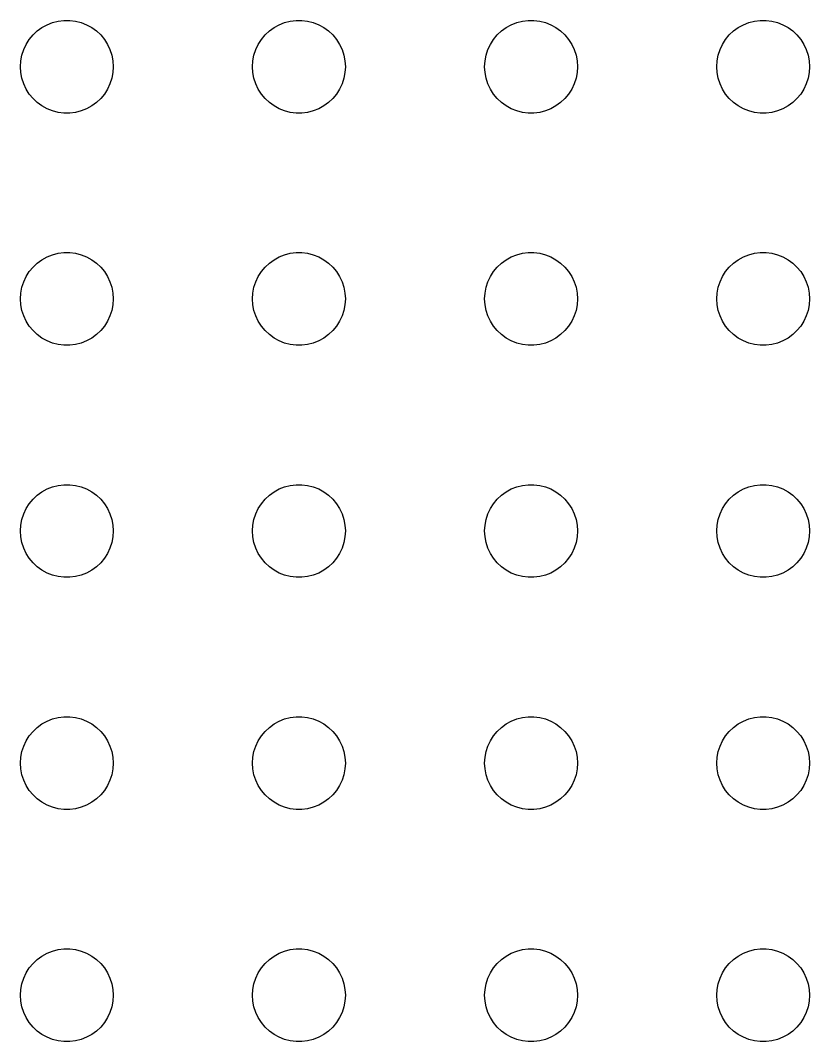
# Model space of a CAD drawing. Header units: metres. Extents: x -210 to 210, y -149 to 149.
# Drawn here: x -160.5 to -109.5, y -70.5 to -4.5 of the extents above; entities that cross this region are included whole.
import ezdxf

# ---------------------------------------------------------------- set-up
doc = ezdxf.new("R2010")
doc.units = ezdxf.units.M

msp = doc.modelspace()

# ---------------------------------------------------------------- linework, layer by layer
for p, q in [((-158.427, -4.64682), (-158.062, -4.55313)), ((-158.062, -4.55313), (-157.688, -4.50591)), ((-157.688, -4.50591), (-157.312, -4.50591)), ((-157.312, -4.50591), (-156.938, -4.55313)), ((-156.938, -4.55313), (-156.573, -4.64682)), ((-143.427, -4.64682), (-143.062, -4.55313)), ((-143.062, -4.55313), (-142.688, -4.50591)), ((-142.688, -4.50591), (-142.312, -4.50591)), ((-142.312, -4.50591), (-141.938, -4.55313)), ((-141.938, -4.55313), (-141.573, -4.64682)), ((-128.427, -4.64682), (-128.062, -4.55313)), ((-128.062, -4.55313), (-127.688, -4.50591)), ((-127.688, -4.50591), (-127.312, -4.50591)), ((-127.312, -4.50591), (-126.938, -4.55313)), ((-126.938, -4.55313), (-126.573, -4.64682)), ((-113.427, -4.64682), (-113.062, -4.55313)), ((-113.062, -4.55313), (-112.688, -4.50591)), ((-112.688, -4.50591), (-112.312, -4.50591)), ((-112.312, -4.50591), (-111.938, -4.55313)), ((-111.938, -4.55313), (-111.573, -4.64682)), ((-159.687, -5.44635), (-159.412, -5.18845)), ((-159.412, -5.18845), (-159.107, -4.96701)), ((-159.107, -4.96701), (-158.777, -4.78551)), ((-158.777, -4.78551), (-158.427, -4.64682)), ((-156.573, -4.64682), (-156.223, -4.78551)), ((-156.223, -4.78551), (-155.893, -4.96701)), ((-155.893, -4.96701), (-155.588, -5.18845)), ((-155.588, -5.18845), (-155.313, -5.44635)), ((-144.687, -5.44635), (-144.412, -5.18845)), ((-144.412, -5.18845), (-144.107, -4.96701)), ((-144.107, -4.96701), (-143.777, -4.78551)), ((-143.777, -4.78551), (-143.427, -4.64682)), ((-141.573, -4.64682), (-141.223, -4.78551)), ((-141.223, -4.78551), (-140.893, -4.96701)), ((-140.893, -4.96701), (-140.588, -5.18845)), ((-140.588, -5.18845), (-140.313, -5.44635)), ((-129.687, -5.44635), (-129.412, -5.18845)), ((-129.412, -5.18845), (-129.107, -4.96701)), ((-129.107, -4.96701), (-128.777, -4.78551)), ((-128.777, -4.78551), (-128.427, -4.64682)), ((-126.573, -4.64682), (-126.223, -4.78551)), ((-126.223, -4.78551), (-125.893, -4.96701)), ((-125.893, -4.96701), (-125.588, -5.18845)), ((-125.588, -5.18845), (-125.313, -5.44635)), ((-114.687, -5.44635), (-114.412, -5.18845)), ((-114.412, -5.18845), (-114.107, -4.96701)), ((-114.107, -4.96701), (-113.777, -4.78551)), ((-113.777, -4.78551), (-113.427, -4.64682)), ((-111.573, -4.64682), (-111.223, -4.78551)), ((-111.223, -4.78551), (-110.893, -4.96701)), ((-110.893, -4.96701), (-110.588, -5.18845)), ((-110.588, -5.18845), (-110.313, -5.44635)), ((-160.129, -6.05473), (-159.927, -5.73663)), ((-159.927, -5.73663), (-159.687, -5.44635)), ((-155.313, -5.44635), (-155.073, -5.73663)), ((-155.073, -5.73663), (-154.871, -6.05473)), ((-145.129, -6.05473), (-144.927, -5.73663)), ((-144.927, -5.73663), (-144.687, -5.44635)), ((-140.313, -5.44635), (-140.073, -5.73663)), ((-140.073, -5.73663), (-139.871, -6.05473)), ((-130.129, -6.05473), (-129.927, -5.73663)), ((-129.927, -5.73663), (-129.687, -5.44635)), ((-125.313, -5.44635), (-125.073, -5.73663)), ((-125.073, -5.73663), (-124.871, -6.05473)), ((-115.129, -6.05473), (-114.927, -5.73663)), ((-114.927, -5.73663), (-114.687, -5.44635)), ((-110.313, -5.44635), (-110.073, -5.73663)), ((-110.073, -5.73663), (-109.871, -6.05473)), ((-160.406, -6.75392), (-160.289, -6.39561)), ((-160.289, -6.39561), (-160.129, -6.05473)), ((-154.871, -6.05473), (-154.711, -6.39561)), ((-154.711, -6.39561), (-154.594, -6.75392)), ((-145.406, -6.75392), (-145.289, -6.39561)), ((-145.289, -6.39561), (-145.129, -6.05473)), ((-139.871, -6.05473), (-139.711, -6.39561)), ((-139.711, -6.39561), (-139.594, -6.75392)), ((-130.406, -6.75392), (-130.289, -6.39561)), ((-130.289, -6.39561), (-130.129, -6.05473)), ((-124.871, -6.05473), (-124.711, -6.39561)), ((-124.711, -6.39561), (-124.594, -6.75392)), ((-115.406, -6.75392), (-115.289, -6.39561)), ((-115.289, -6.39561), (-115.129, -6.05473)), ((-109.871, -6.05473), (-109.711, -6.39561)), ((-109.711, -6.39561), (-109.594, -6.75392)), ((-160.5, -7.5), (-160.476, -7.12399)), ((-160.476, -7.12399), (-160.406, -6.75392)), ((-154.594, -6.75392), (-154.524, -7.12399)), ((-154.524, -7.12399), (-154.5, -7.5)), ((-145.5, -7.5), (-145.476, -7.12399)), ((-145.476, -7.12399), (-145.406, -6.75392)), ((-139.594, -6.75392), (-139.524, -7.12399)), ((-139.524, -7.12399), (-139.5, -7.5)), ((-130.5, -7.5), (-130.476, -7.12399)), ((-130.476, -7.12399), (-130.406, -6.75392)), ((-124.594, -6.75392), (-124.524, -7.12399)), ((-124.524, -7.12399), (-124.5, -7.5)), ((-115.5, -7.5), (-115.476, -7.12399)), ((-115.476, -7.12399), (-115.406, -6.75392)), ((-109.594, -6.75392), (-109.524, -7.12399)), ((-109.524, -7.12399), (-109.5, -7.5)), ((-160.476, -7.87599), (-160.5, -7.5)), ((-160.406, -8.24606), (-160.476, -7.87599)), ((-154.524, -7.87599), (-154.594, -8.24606)), ((-154.5, -7.5), (-154.524, -7.87599)), ((-145.476, -7.87599), (-145.5, -7.5)), ((-145.406, -8.24606), (-145.476, -7.87599)), ((-139.524, -7.87599), (-139.594, -8.24606)), ((-139.5, -7.5), (-139.524, -7.87599)), ((-130.476, -7.87599), (-130.5, -7.5)), ((-130.406, -8.24606), (-130.476, -7.87599)), ((-124.524, -7.87599), (-124.594, -8.24606)), ((-124.5, -7.5), (-124.524, -7.87599)), ((-115.476, -7.87599), (-115.5, -7.5)), ((-115.406, -8.24606), (-115.476, -7.87599)), ((-109.524, -7.87599), (-109.594, -8.24606)), ((-109.5, -7.5), (-109.524, -7.87599)), ((-160.289, -8.60437), (-160.406, -8.24606)), ((-154.594, -8.24606), (-154.711, -8.60437)), ((-145.289, -8.60437), (-145.406, -8.24606)), ((-139.594, -8.24606), (-139.711, -8.60437)), ((-130.289, -8.60437), (-130.406, -8.24606)), ((-124.594, -8.24606), (-124.711, -8.60437)), ((-115.289, -8.60437), (-115.406, -8.24606)), ((-109.594, -8.24606), (-109.711, -8.60437)), ((-160.129, -8.94525), (-160.289, -8.60437)), ((-159.927, -9.26335), (-160.129, -8.94525)), ((-154.871, -8.94525), (-155.073, -9.26335)), ((-154.711, -8.60437), (-154.871, -8.94525)), ((-145.129, -8.94525), (-145.289, -8.60437)), ((-144.927, -9.26335), (-145.129, -8.94525)), ((-139.871, -8.94525), (-140.073, -9.26335)), ((-139.711, -8.60437), (-139.871, -8.94525)), ((-130.129, -8.94525), (-130.289, -8.60437)), ((-129.927, -9.26335), (-130.129, -8.94525)), ((-124.871, -8.94525), (-125.073, -9.26335)), ((-124.711, -8.60437), (-124.871, -8.94525)), ((-115.129, -8.94525), (-115.289, -8.60437)), ((-114.927, -9.26335), (-115.129, -8.94525)), ((-109.871, -8.94525), (-110.073, -9.26335)), ((-109.711, -8.60437), (-109.871, -8.94525)), ((-159.687, -9.55363), (-159.927, -9.26335)), ((-159.412, -9.81154), (-159.687, -9.55363)), ((-159.107, -10.033), (-159.412, -9.81154)), ((-155.588, -9.81154), (-155.893, -10.033)), ((-155.313, -9.55363), (-155.588, -9.81154)), ((-155.073, -9.26335), (-155.313, -9.55363)), ((-144.687, -9.55363), (-144.927, -9.26335)), ((-144.412, -9.81154), (-144.687, -9.55363)), ((-144.107, -10.033), (-144.412, -9.81154)), ((-140.588, -9.81154), (-140.893, -10.033)), ((-140.313, -9.55363), (-140.588, -9.81154)), ((-140.073, -9.26335), (-140.313, -9.55363)), ((-129.687, -9.55363), (-129.927, -9.26335)), ((-129.412, -9.81154), (-129.687, -9.55363)), ((-129.107, -10.033), (-129.412, -9.81154)), ((-125.588, -9.81154), (-125.893, -10.033)), ((-125.313, -9.55363), (-125.588, -9.81154)), ((-125.073, -9.26335), (-125.313, -9.55363)), ((-114.687, -9.55363), (-114.927, -9.26335)), ((-114.412, -9.81154), (-114.687, -9.55363)), ((-114.107, -10.033), (-114.412, -9.81154)), ((-110.588, -9.81154), (-110.893, -10.033)), ((-110.313, -9.55363), (-110.588, -9.81154)), ((-110.073, -9.26335), (-110.313, -9.55363)), ((-158.777, -10.2145), (-159.107, -10.033)), ((-158.427, -10.3532), (-158.777, -10.2145)), ((-158.062, -10.4469), (-158.427, -10.3532)), ((-157.688, -10.4941), (-158.062, -10.4469)), ((-157.312, -10.4941), (-157.688, -10.4941)), ((-156.938, -10.4469), (-157.312, -10.4941)), ((-156.573, -10.3532), (-156.938, -10.4469)), ((-156.223, -10.2145), (-156.573, -10.3532)), ((-155.893, -10.033), (-156.223, -10.2145)), ((-143.777, -10.2145), (-144.107, -10.033)), ((-143.427, -10.3532), (-143.777, -10.2145)), ((-143.062, -10.4469), (-143.427, -10.3532)), ((-142.688, -10.4941), (-143.062, -10.4469)), ((-142.312, -10.4941), (-142.688, -10.4941)), ((-141.938, -10.4469), (-142.312, -10.4941)), ((-141.573, -10.3532), (-141.938, -10.4469)), ((-141.223, -10.2145), (-141.573, -10.3532)), ((-140.893, -10.033), (-141.223, -10.2145)), ((-128.777, -10.2145), (-129.107, -10.033)), ((-128.427, -10.3532), (-128.777, -10.2145)), ((-128.062, -10.4469), (-128.427, -10.3532)), ((-127.688, -10.4941), (-128.062, -10.4469)), ((-127.312, -10.4941), (-127.688, -10.4941)), ((-126.938, -10.4469), (-127.312, -10.4941)), ((-126.573, -10.3532), (-126.938, -10.4469)), ((-126.223, -10.2145), (-126.573, -10.3532)), ((-125.893, -10.033), (-126.223, -10.2145)), ((-113.777, -10.2145), (-114.107, -10.033)), ((-113.427, -10.3532), (-113.777, -10.2145)), ((-113.062, -10.4469), (-113.427, -10.3532)), ((-112.688, -10.4941), (-113.062, -10.4469)), ((-112.312, -10.4941), (-112.688, -10.4941)), ((-111.938, -10.4469), (-112.312, -10.4941)), ((-111.573, -10.3532), (-111.938, -10.4469)), ((-111.223, -10.2145), (-111.573, -10.3532)), ((-110.893, -10.033), (-111.223, -10.2145)), ((-159.107, -19.967), (-158.777, -19.7855)), ((-158.777, -19.7855), (-158.427, -19.6468)), ((-158.427, -19.6468), (-158.062, -19.5531)), ((-158.062, -19.5531), (-157.688, -19.5059)), ((-157.688, -19.5059), (-157.312, -19.5059)), ((-157.312, -19.5059), (-156.938, -19.5531)), ((-156.938, -19.5531), (-156.573, -19.6468)), ((-156.573, -19.6468), (-156.223, -19.7855)), ((-156.223, -19.7855), (-155.893, -19.967)), ((-144.107, -19.967), (-143.777, -19.7855)), ((-143.777, -19.7855), (-143.427, -19.6468)), ((-143.427, -19.6468), (-143.062, -19.5531)), ((-143.062, -19.5531), (-142.688, -19.5059)), ((-142.688, -19.5059), (-142.312, -19.5059)), ((-142.312, -19.5059), (-141.938, -19.5531)), ((-141.938, -19.5531), (-141.573, -19.6468)), ((-141.573, -19.6468), (-141.223, -19.7855)), ((-141.223, -19.7855), (-140.893, -19.967)), ((-129.107, -19.967), (-128.777, -19.7855)), ((-128.777, -19.7855), (-128.427, -19.6468)), ((-128.427, -19.6468), (-128.062, -19.5531)), ((-128.062, -19.5531), (-127.688, -19.5059)), ((-127.688, -19.5059), (-127.312, -19.5059)), ((-127.312, -19.5059), (-126.938, -19.5531)), ((-126.938, -19.5531), (-126.573, -19.6468)), ((-126.573, -19.6468), (-126.223, -19.7855)), ((-126.223, -19.7855), (-125.893, -19.967)), ((-114.107, -19.967), (-113.777, -19.7855)), ((-113.777, -19.7855), (-113.427, -19.6468)), ((-113.427, -19.6468), (-113.062, -19.5531)), ((-113.062, -19.5531), (-112.688, -19.5059)), ((-112.688, -19.5059), (-112.312, -19.5059)), ((-112.312, -19.5059), (-111.938, -19.5531)), ((-111.938, -19.5531), (-111.573, -19.6468)), ((-111.573, -19.6468), (-111.223, -19.7855)), ((-111.223, -19.7855), (-110.893, -19.967)), ((-159.927, -20.7366), (-159.687, -20.4464)), ((-159.687, -20.4464), (-159.412, -20.1884)), ((-159.412, -20.1884), (-159.107, -19.967)), ((-155.893, -19.967), (-155.588, -20.1884)), ((-155.588, -20.1884), (-155.313, -20.4464)), ((-155.313, -20.4464), (-155.073, -20.7366)), ((-144.927, -20.7366), (-144.687, -20.4464)), ((-144.687, -20.4464), (-144.412, -20.1884)), ((-144.412, -20.1884), (-144.107, -19.967)), ((-140.893, -19.967), (-140.588, -20.1884)), ((-140.588, -20.1884), (-140.313, -20.4464)), ((-140.313, -20.4464), (-140.073, -20.7366)), ((-129.927, -20.7366), (-129.687, -20.4464)), ((-129.687, -20.4464), (-129.412, -20.1884)), ((-129.412, -20.1884), (-129.107, -19.967)), ((-125.893, -19.967), (-125.588, -20.1884)), ((-125.588, -20.1884), (-125.313, -20.4464)), ((-125.313, -20.4464), (-125.073, -20.7366)), ((-114.927, -20.7366), (-114.687, -20.4464)), ((-114.687, -20.4464), (-114.412, -20.1884)), ((-114.412, -20.1884), (-114.107, -19.967)), ((-110.893, -19.967), (-110.588, -20.1884)), ((-110.588, -20.1884), (-110.313, -20.4464)), ((-110.313, -20.4464), (-110.073, -20.7366)), ((-160.289, -21.3956), (-160.129, -21.0547)), ((-160.129, -21.0547), (-159.927, -20.7366)), ((-155.073, -20.7366), (-154.871, -21.0547)), ((-154.871, -21.0547), (-154.711, -21.3956)), ((-145.289, -21.3956), (-145.129, -21.0547)), ((-145.129, -21.0547), (-144.927, -20.7366)), ((-140.073, -20.7366), (-139.871, -21.0547)), ((-139.871, -21.0547), (-139.711, -21.3956)), ((-130.289, -21.3956), (-130.129, -21.0547)), ((-130.129, -21.0547), (-129.927, -20.7366)), ((-125.073, -20.7366), (-124.871, -21.0547)), ((-124.871, -21.0547), (-124.711, -21.3956)), ((-115.289, -21.3956), (-115.129, -21.0547)), ((-115.129, -21.0547), (-114.927, -20.7366)), ((-110.073, -20.7366), (-109.871, -21.0547)), ((-109.871, -21.0547), (-109.711, -21.3956)), ((-160.476, -22.124), (-160.406, -21.7539)), ((-160.406, -21.7539), (-160.289, -21.3956)), ((-154.711, -21.3956), (-154.594, -21.7539)), ((-154.594, -21.7539), (-154.524, -22.124)), ((-145.476, -22.124), (-145.406, -21.7539)), ((-145.406, -21.7539), (-145.289, -21.3956)), ((-139.711, -21.3956), (-139.594, -21.7539)), ((-139.594, -21.7539), (-139.524, -22.124)), ((-130.476, -22.124), (-130.406, -21.7539)), ((-130.406, -21.7539), (-130.289, -21.3956)), ((-124.711, -21.3956), (-124.594, -21.7539)), ((-124.594, -21.7539), (-124.524, -22.124)), ((-115.476, -22.124), (-115.406, -21.7539)), ((-115.406, -21.7539), (-115.289, -21.3956)), ((-109.711, -21.3956), (-109.594, -21.7539)), ((-109.594, -21.7539), (-109.524, -22.124)), ((-160.5, -22.5), (-160.476, -22.124)), ((-154.524, -22.124), (-154.5, -22.5)), ((-145.5, -22.5), (-145.476, -22.124)), ((-139.524, -22.124), (-139.5, -22.5)), ((-130.5, -22.5), (-130.476, -22.124)), ((-124.524, -22.124), (-124.5, -22.5)), ((-115.5, -22.5), (-115.476, -22.124)), ((-109.524, -22.124), (-109.5, -22.5)), ((-160.476, -22.876), (-160.5, -22.5)), ((-160.406, -23.2461), (-160.476, -22.876)), ((-154.524, -22.876), (-154.594, -23.2461)), ((-154.5, -22.5), (-154.524, -22.876)), ((-145.476, -22.876), (-145.5, -22.5)), ((-145.406, -23.2461), (-145.476, -22.876)), ((-139.524, -22.876), (-139.594, -23.2461)), ((-139.5, -22.5), (-139.524, -22.876)), ((-130.476, -22.876), (-130.5, -22.5)), ((-130.406, -23.2461), (-130.476, -22.876)), ((-124.524, -22.876), (-124.594, -23.2461)), ((-124.5, -22.5), (-124.524, -22.876)), ((-115.476, -22.876), (-115.5, -22.5)), ((-115.406, -23.2461), (-115.476, -22.876)), ((-109.524, -22.876), (-109.594, -23.2461)), ((-109.5, -22.5), (-109.524, -22.876)), ((-160.289, -23.6044), (-160.406, -23.2461)), ((-160.129, -23.9453), (-160.289, -23.6044)), ((-154.711, -23.6044), (-154.871, -23.9453)), ((-154.594, -23.2461), (-154.711, -23.6044)), ((-145.289, -23.6044), (-145.406, -23.2461)), ((-145.129, -23.9453), (-145.289, -23.6044)), ((-139.711, -23.6044), (-139.871, -23.9453)), ((-139.594, -23.2461), (-139.711, -23.6044)), ((-130.289, -23.6044), (-130.406, -23.2461)), ((-130.129, -23.9453), (-130.289, -23.6044)), ((-124.711, -23.6044), (-124.871, -23.9453)), ((-124.594, -23.2461), (-124.711, -23.6044)), ((-115.289, -23.6044), (-115.406, -23.2461)), ((-115.129, -23.9453), (-115.289, -23.6044)), ((-109.711, -23.6044), (-109.871, -23.9453)), ((-109.594, -23.2461), (-109.711, -23.6044)), ((-159.927, -24.2634), (-160.129, -23.9453)), ((-159.687, -24.5536), (-159.927, -24.2634)), ((-155.073, -24.2634), (-155.313, -24.5536)), ((-154.871, -23.9453), (-155.073, -24.2634)), ((-144.927, -24.2634), (-145.129, -23.9453)), ((-144.687, -24.5536), (-144.927, -24.2634)), ((-140.073, -24.2634), (-140.313, -24.5536)), ((-139.871, -23.9453), (-140.073, -24.2634)), ((-129.927, -24.2634), (-130.129, -23.9453)), ((-129.687, -24.5536), (-129.927, -24.2634)), ((-125.073, -24.2634), (-125.313, -24.5536)), ((-124.871, -23.9453), (-125.073, -24.2634)), ((-114.927, -24.2634), (-115.129, -23.9453)), ((-114.687, -24.5536), (-114.927, -24.2634)), ((-110.073, -24.2634), (-110.313, -24.5536)), ((-109.871, -23.9453), (-110.073, -24.2634)), ((-159.412, -24.8115), (-159.687, -24.5536)), ((-159.107, -25.033), (-159.412, -24.8115)), ((-158.777, -25.2145), (-159.107, -25.033)), ((-155.893, -25.033), (-156.223, -25.2145)), ((-155.588, -24.8115), (-155.893, -25.033)), ((-155.313, -24.5536), (-155.588, -24.8115)), ((-144.412, -24.8115), (-144.687, -24.5536)), ((-144.107, -25.033), (-144.412, -24.8115)), ((-143.777, -25.2145), (-144.107, -25.033)), ((-140.893, -25.033), (-141.223, -25.2145)), ((-140.588, -24.8115), (-140.893, -25.033)), ((-140.313, -24.5536), (-140.588, -24.8115)), ((-129.412, -24.8115), (-129.687, -24.5536)), ((-129.107, -25.033), (-129.412, -24.8115)), ((-128.777, -25.2145), (-129.107, -25.033)), ((-125.893, -25.033), (-126.223, -25.2145)), ((-125.588, -24.8115), (-125.893, -25.033)), ((-125.313, -24.5536), (-125.588, -24.8115)), ((-114.412, -24.8115), (-114.687, -24.5536)), ((-114.107, -25.033), (-114.412, -24.8115)), ((-113.777, -25.2145), (-114.107, -25.033)), ((-110.893, -25.033), (-111.223, -25.2145)), ((-110.588, -24.8115), (-110.893, -25.033)), ((-110.313, -24.5536), (-110.588, -24.8115)), ((-158.427, -25.3532), (-158.777, -25.2145)), ((-158.062, -25.4469), (-158.427, -25.3532)), ((-157.688, -25.4941), (-158.062, -25.4469)), ((-157.312, -25.4941), (-157.688, -25.4941)), ((-156.938, -25.4469), (-157.312, -25.4941)), ((-156.573, -25.3532), (-156.938, -25.4469)), ((-156.223, -25.2145), (-156.573, -25.3532)), ((-143.427, -25.3532), (-143.777, -25.2145)), ((-143.062, -25.4469), (-143.427, -25.3532)), ((-142.688, -25.4941), (-143.062, -25.4469)), ((-142.312, -25.4941), (-142.688, -25.4941)), ((-141.938, -25.4469), (-142.312, -25.4941)), ((-141.573, -25.3532), (-141.938, -25.4469)), ((-141.223, -25.2145), (-141.573, -25.3532)), ((-128.427, -25.3532), (-128.777, -25.2145)), ((-128.062, -25.4469), (-128.427, -25.3532)), ((-127.688, -25.4941), (-128.062, -25.4469)), ((-127.312, -25.4941), (-127.688, -25.4941)), ((-126.938, -25.4469), (-127.312, -25.4941)), ((-126.573, -25.3532), (-126.938, -25.4469)), ((-126.223, -25.2145), (-126.573, -25.3532)), ((-113.427, -25.3532), (-113.777, -25.2145)), ((-113.062, -25.4469), (-113.427, -25.3532)), ((-112.688, -25.4941), (-113.062, -25.4469)), ((-112.312, -25.4941), (-112.688, -25.4941)), ((-111.938, -25.4469), (-112.312, -25.4941)), ((-111.573, -25.3532), (-111.938, -25.4469)), ((-111.223, -25.2145), (-111.573, -25.3532)), ((-159.412, -35.1885), (-159.107, -34.967)), ((-159.107, -34.967), (-158.777, -34.7855)), ((-158.777, -34.7855), (-158.427, -34.6468)), ((-158.427, -34.6468), (-158.062, -34.5531)), ((-158.062, -34.5531), (-157.688, -34.5059)), ((-157.688, -34.5059), (-157.312, -34.5059)), ((-157.312, -34.5059), (-156.938, -34.5531)), ((-156.938, -34.5531), (-156.573, -34.6468)), ((-156.573, -34.6468), (-156.223, -34.7855)), ((-156.223, -34.7855), (-155.893, -34.967)), ((-155.893, -34.967), (-155.588, -35.1885)), ((-144.412, -35.1885), (-144.107, -34.967)), ((-144.107, -34.967), (-143.777, -34.7855)), ((-143.777, -34.7855), (-143.427, -34.6468)), ((-143.427, -34.6468), (-143.062, -34.5531)), ((-143.062, -34.5531), (-142.688, -34.5059)), ((-142.688, -34.5059), (-142.312, -34.5059)), ((-142.312, -34.5059), (-141.938, -34.5531)), ((-141.938, -34.5531), (-141.573, -34.6468)), ((-141.573, -34.6468), (-141.223, -34.7855)), ((-141.223, -34.7855), (-140.893, -34.967)), ((-140.893, -34.967), (-140.588, -35.1885)), ((-129.412, -35.1885), (-129.107, -34.967)), ((-129.107, -34.967), (-128.777, -34.7855)), ((-128.777, -34.7855), (-128.427, -34.6468)), ((-128.427, -34.6468), (-128.062, -34.5531)), ((-128.062, -34.5531), (-127.688, -34.5059)), ((-127.688, -34.5059), (-127.312, -34.5059)), ((-127.312, -34.5059), (-126.938, -34.5531)), ((-126.938, -34.5531), (-126.573, -34.6468)), ((-126.573, -34.6468), (-126.223, -34.7855)), ((-126.223, -34.7855), (-125.893, -34.967)), ((-125.893, -34.967), (-125.588, -35.1885)), ((-114.412, -35.1885), (-114.107, -34.967)), ((-114.107, -34.967), (-113.777, -34.7855)), ((-113.777, -34.7855), (-113.427, -34.6468)), ((-113.427, -34.6468), (-113.062, -34.5531)), ((-113.062, -34.5531), (-112.688, -34.5059)), ((-112.688, -34.5059), (-112.312, -34.5059)), ((-112.312, -34.5059), (-111.938, -34.5531)), ((-111.938, -34.5531), (-111.573, -34.6468)), ((-111.573, -34.6468), (-111.223, -34.7855)), ((-111.223, -34.7855), (-110.893, -34.967)), ((-110.893, -34.967), (-110.588, -35.1885)), ((-159.927, -35.7366), (-159.687, -35.4464)), ((-159.687, -35.4464), (-159.412, -35.1885)), ((-155.588, -35.1885), (-155.313, -35.4464)), ((-155.313, -35.4464), (-155.073, -35.7366)), ((-144.927, -35.7366), (-144.687, -35.4464)), ((-144.687, -35.4464), (-144.412, -35.1885)), ((-140.588, -35.1885), (-140.313, -35.4464)), ((-140.313, -35.4464), (-140.073, -35.7366)), ((-129.927, -35.7366), (-129.687, -35.4464)), ((-129.687, -35.4464), (-129.412, -35.1885)), ((-125.588, -35.1885), (-125.313, -35.4464)), ((-125.313, -35.4464), (-125.073, -35.7366)), ((-114.927, -35.7366), (-114.687, -35.4464)), ((-114.687, -35.4464), (-114.412, -35.1885)), ((-110.588, -35.1885), (-110.313, -35.4464)), ((-110.313, -35.4464), (-110.073, -35.7366)), ((-160.289, -36.3956), (-160.129, -36.0547)), ((-160.129, -36.0547), (-159.927, -35.7366)), ((-155.073, -35.7366), (-154.871, -36.0547)), ((-154.871, -36.0547), (-154.711, -36.3956)), ((-145.289, -36.3956), (-145.129, -36.0547)), ((-145.129, -36.0547), (-144.927, -35.7366)), ((-140.073, -35.7366), (-139.871, -36.0547)), ((-139.871, -36.0547), (-139.711, -36.3956)), ((-130.289, -36.3956), (-130.129, -36.0547)), ((-130.129, -36.0547), (-129.927, -35.7366)), ((-125.073, -35.7366), (-124.871, -36.0547)), ((-124.871, -36.0547), (-124.711, -36.3956)), ((-115.289, -36.3956), (-115.129, -36.0547)), ((-115.129, -36.0547), (-114.927, -35.7366)), ((-110.073, -35.7366), (-109.871, -36.0547)), ((-109.871, -36.0547), (-109.711, -36.3956)), ((-160.476, -37.124), (-160.406, -36.7539)), ((-160.406, -36.7539), (-160.289, -36.3956)), ((-154.711, -36.3956), (-154.594, -36.7539)), ((-154.594, -36.7539), (-154.524, -37.124)), ((-145.476, -37.124), (-145.406, -36.7539)), ((-145.406, -36.7539), (-145.289, -36.3956)), ((-139.711, -36.3956), (-139.594, -36.7539)), ((-139.594, -36.7539), (-139.524, -37.124)), ((-130.476, -37.124), (-130.406, -36.7539)), ((-130.406, -36.7539), (-130.289, -36.3956)), ((-124.711, -36.3956), (-124.594, -36.7539)), ((-124.594, -36.7539), (-124.524, -37.124)), ((-115.476, -37.124), (-115.406, -36.7539)), ((-115.406, -36.7539), (-115.289, -36.3956)), ((-109.711, -36.3956), (-109.594, -36.7539)), ((-109.594, -36.7539), (-109.524, -37.124)), ((-160.5, -37.5), (-160.476, -37.124)), ((-160.476, -37.876), (-160.5, -37.5)), ((-154.524, -37.124), (-154.5, -37.5)), ((-154.5, -37.5), (-154.524, -37.876)), ((-145.5, -37.5), (-145.476, -37.124)), ((-145.476, -37.876), (-145.5, -37.5)), ((-139.524, -37.124), (-139.5, -37.5)), ((-139.5, -37.5), (-139.524, -37.876)), ((-130.5, -37.5), (-130.476, -37.124)), ((-130.476, -37.876), (-130.5, -37.5)), ((-124.524, -37.124), (-124.5, -37.5)), ((-124.5, -37.5), (-124.524, -37.876)), ((-115.5, -37.5), (-115.476, -37.124)), ((-115.476, -37.876), (-115.5, -37.5)), ((-109.524, -37.124), (-109.5, -37.5)), ((-109.5, -37.5), (-109.524, -37.876)), ((-160.406, -38.2461), (-160.476, -37.876)), ((-160.289, -38.6044), (-160.406, -38.2461)), ((-154.594, -38.2461), (-154.711, -38.6044)), ((-154.524, -37.876), (-154.594, -38.2461)), ((-145.406, -38.2461), (-145.476, -37.876)), ((-145.289, -38.6044), (-145.406, -38.2461)), ((-139.594, -38.2461), (-139.711, -38.6044)), ((-139.524, -37.876), (-139.594, -38.2461)), ((-130.406, -38.2461), (-130.476, -37.876)), ((-130.289, -38.6044), (-130.406, -38.2461)), ((-124.594, -38.2461), (-124.711, -38.6044)), ((-124.524, -37.876), (-124.594, -38.2461)), ((-115.406, -38.2461), (-115.476, -37.876)), ((-115.289, -38.6044), (-115.406, -38.2461)), ((-109.594, -38.2461), (-109.711, -38.6044)), ((-109.524, -37.876), (-109.594, -38.2461)), ((-160.129, -38.9453), (-160.289, -38.6044)), ((-154.711, -38.6044), (-154.871, -38.9453)), ((-145.129, -38.9453), (-145.289, -38.6044)), ((-139.711, -38.6044), (-139.871, -38.9453)), ((-130.129, -38.9453), (-130.289, -38.6044)), ((-124.711, -38.6044), (-124.871, -38.9453)), ((-115.129, -38.9453), (-115.289, -38.6044)), ((-109.711, -38.6044), (-109.871, -38.9453)), ((-159.927, -39.2634), (-160.129, -38.9453)), ((-159.687, -39.5536), (-159.927, -39.2634)), ((-159.412, -39.8115), (-159.687, -39.5536)), ((-155.313, -39.5536), (-155.588, -39.8115)), ((-155.073, -39.2634), (-155.313, -39.5536)), ((-154.871, -38.9453), (-155.073, -39.2634)), ((-144.927, -39.2634), (-145.129, -38.9453)), ((-144.687, -39.5536), (-144.927, -39.2634)), ((-144.412, -39.8115), (-144.687, -39.5536)), ((-140.313, -39.5536), (-140.588, -39.8115)), ((-140.073, -39.2634), (-140.313, -39.5536)), ((-139.871, -38.9453), (-140.073, -39.2634)), ((-129.927, -39.2634), (-130.129, -38.9453)), ((-129.687, -39.5536), (-129.927, -39.2634)), ((-129.412, -39.8115), (-129.687, -39.5536)), ((-125.313, -39.5536), (-125.588, -39.8115)), ((-125.073, -39.2634), (-125.313, -39.5536)), ((-124.871, -38.9453), (-125.073, -39.2634)), ((-114.927, -39.2634), (-115.129, -38.9453)), ((-114.687, -39.5536), (-114.927, -39.2634)), ((-114.412, -39.8115), (-114.687, -39.5536)), ((-110.313, -39.5536), (-110.588, -39.8115)), ((-110.073, -39.2634), (-110.313, -39.5536)), ((-109.871, -38.9453), (-110.073, -39.2634)), ((-159.107, -40.033), (-159.412, -39.8115)), ((-158.777, -40.2145), (-159.107, -40.033)), ((-158.427, -40.3532), (-158.777, -40.2145)), ((-156.223, -40.2145), (-156.573, -40.3532)), ((-155.893, -40.033), (-156.223, -40.2145)), ((-155.588, -39.8115), (-155.893, -40.033)), ((-144.107, -40.033), (-144.412, -39.8115)), ((-143.777, -40.2145), (-144.107, -40.033)), ((-143.427, -40.3532), (-143.777, -40.2145)), ((-141.223, -40.2145), (-141.573, -40.3532)), ((-140.893, -40.033), (-141.223, -40.2145)), ((-140.588, -39.8115), (-140.893, -40.033)), ((-129.107, -40.033), (-129.412, -39.8115)), ((-128.777, -40.2145), (-129.107, -40.033)), ((-128.427, -40.3532), (-128.777, -40.2145)), ((-126.223, -40.2145), (-126.573, -40.3532)), ((-125.893, -40.033), (-126.223, -40.2145)), ((-125.588, -39.8115), (-125.893, -40.033)), ((-114.107, -40.033), (-114.412, -39.8115)), ((-113.777, -40.2145), (-114.107, -40.033)), ((-113.427, -40.3532), (-113.777, -40.2145)), ((-111.223, -40.2145), (-111.573, -40.3532)), ((-110.893, -40.033), (-111.223, -40.2145)), ((-110.588, -39.8115), (-110.893, -40.033)), ((-158.062, -40.4469), (-158.427, -40.3532)), ((-157.688, -40.4941), (-158.062, -40.4469)), ((-157.312, -40.4941), (-157.688, -40.4941)), ((-156.938, -40.4469), (-157.312, -40.4941)), ((-156.573, -40.3532), (-156.938, -40.4469)), ((-143.062, -40.4469), (-143.427, -40.3532)), ((-142.688, -40.4941), (-143.062, -40.4469)), ((-142.312, -40.4941), (-142.688, -40.4941)), ((-141.938, -40.4469), (-142.312, -40.4941)), ((-141.573, -40.3532), (-141.938, -40.4469)), ((-128.062, -40.4469), (-128.427, -40.3532)), ((-127.688, -40.4941), (-128.062, -40.4469)), ((-127.312, -40.4941), (-127.688, -40.4941)), ((-126.938, -40.4469), (-127.312, -40.4941)), ((-126.573, -40.3532), (-126.938, -40.4469)), ((-113.062, -40.4469), (-113.427, -40.3532)), ((-112.688, -40.4941), (-113.062, -40.4469)), ((-112.312, -40.4941), (-112.688, -40.4941)), ((-111.938, -40.4469), (-112.312, -40.4941)), ((-111.573, -40.3532), (-111.938, -40.4469)), ((-159.412, -50.1885), (-159.107, -49.967)), ((-159.107, -49.967), (-158.777, -49.7855)), ((-158.777, -49.7855), (-158.427, -49.6468)), ((-158.427, -49.6468), (-158.062, -49.5531)), ((-158.062, -49.5531), (-157.688, -49.5059)), ((-157.688, -49.5059), (-157.312, -49.5059)), ((-157.312, -49.5059), (-156.938, -49.5531)), ((-156.938, -49.5531), (-156.573, -49.6468)), ((-156.573, -49.6468), (-156.223, -49.7855)), ((-156.223, -49.7855), (-155.893, -49.967)), ((-155.893, -49.967), (-155.588, -50.1885)), ((-144.412, -50.1885), (-144.107, -49.967)), ((-144.107, -49.967), (-143.777, -49.7855)), ((-143.777, -49.7855), (-143.427, -49.6468)), ((-143.427, -49.6468), (-143.062, -49.5531)), ((-143.062, -49.5531), (-142.688, -49.5059)), ((-142.688, -49.5059), (-142.312, -49.5059)), ((-142.312, -49.5059), (-141.938, -49.5531)), ((-141.938, -49.5531), (-141.573, -49.6468)), ((-141.573, -49.6468), (-141.223, -49.7855)), ((-141.223, -49.7855), (-140.893, -49.967)), ((-140.893, -49.967), (-140.588, -50.1885)), ((-129.412, -50.1885), (-129.107, -49.967)), ((-129.107, -49.967), (-128.777, -49.7855)), ((-128.777, -49.7855), (-128.427, -49.6468)), ((-128.427, -49.6468), (-128.062, -49.5531)), ((-128.062, -49.5531), (-127.688, -49.5059)), ((-127.688, -49.5059), (-127.312, -49.5059)), ((-127.312, -49.5059), (-126.938, -49.5531)), ((-126.938, -49.5531), (-126.573, -49.6468)), ((-126.573, -49.6468), (-126.223, -49.7855)), ((-126.223, -49.7855), (-125.893, -49.967)), ((-125.893, -49.967), (-125.588, -50.1885)), ((-114.412, -50.1885), (-114.107, -49.967)), ((-114.107, -49.967), (-113.777, -49.7855)), ((-113.777, -49.7855), (-113.427, -49.6468)), ((-113.427, -49.6468), (-113.062, -49.5531)), ((-113.062, -49.5531), (-112.688, -49.5059)), ((-112.688, -49.5059), (-112.312, -49.5059)), ((-112.312, -49.5059), (-111.938, -49.5531)), ((-111.938, -49.5531), (-111.573, -49.6468)), ((-111.573, -49.6468), (-111.223, -49.7855)), ((-111.223, -49.7855), (-110.893, -49.967)), ((-110.893, -49.967), (-110.588, -50.1885)), ((-160.129, -51.0547), (-159.927, -50.7366)), ((-159.927, -50.7366), (-159.687, -50.4464)), ((-159.687, -50.4464), (-159.412, -50.1885)), ((-155.588, -50.1885), (-155.313, -50.4464)), ((-155.313, -50.4464), (-155.073, -50.7366)), ((-155.073, -50.7366), (-154.871, -51.0547)), ((-145.129, -51.0547), (-144.927, -50.7366)), ((-144.927, -50.7366), (-144.687, -50.4464)), ((-144.687, -50.4464), (-144.412, -50.1885)), ((-140.588, -50.1885), (-140.313, -50.4464)), ((-140.313, -50.4464), (-140.073, -50.7366)), ((-140.073, -50.7366), (-139.871, -51.0547)), ((-130.129, -51.0547), (-129.927, -50.7366)), ((-129.927, -50.7366), (-129.687, -50.4464)), ((-129.687, -50.4464), (-129.412, -50.1885)), ((-125.588, -50.1885), (-125.313, -50.4464)), ((-125.313, -50.4464), (-125.073, -50.7366)), ((-125.073, -50.7366), (-124.871, -51.0547)), ((-115.129, -51.0547), (-114.927, -50.7366)), ((-114.927, -50.7366), (-114.687, -50.4464)), ((-114.687, -50.4464), (-114.412, -50.1885)), ((-110.588, -50.1885), (-110.313, -50.4464)), ((-110.313, -50.4464), (-110.073, -50.7366)), ((-110.073, -50.7366), (-109.871, -51.0547)), ((-160.406, -51.7539), (-160.289, -51.3956)), ((-160.289, -51.3956), (-160.129, -51.0547)), ((-154.871, -51.0547), (-154.711, -51.3956)), ((-154.711, -51.3956), (-154.594, -51.7539)), ((-145.406, -51.7539), (-145.289, -51.3956)), ((-145.289, -51.3956), (-145.129, -51.0547)), ((-139.871, -51.0547), (-139.711, -51.3956)), ((-139.711, -51.3956), (-139.594, -51.7539)), ((-130.406, -51.7539), (-130.289, -51.3956)), ((-130.289, -51.3956), (-130.129, -51.0547)), ((-124.871, -51.0547), (-124.711, -51.3956)), ((-124.711, -51.3956), (-124.594, -51.7539)), ((-115.406, -51.7539), (-115.289, -51.3956)), ((-115.289, -51.3956), (-115.129, -51.0547)), ((-109.871, -51.0547), (-109.711, -51.3956)), ((-109.711, -51.3956), (-109.594, -51.7539)), ((-160.5, -52.5), (-160.476, -52.124)), ((-160.476, -52.124), (-160.406, -51.7539)), ((-154.594, -51.7539), (-154.524, -52.124)), ((-154.524, -52.124), (-154.5, -52.5)), ((-145.5, -52.5), (-145.476, -52.124)), ((-145.476, -52.124), (-145.406, -51.7539)), ((-139.594, -51.7539), (-139.524, -52.124)), ((-139.524, -52.124), (-139.5, -52.5)), ((-130.5, -52.5), (-130.476, -52.124)), ((-130.476, -52.124), (-130.406, -51.7539)), ((-124.594, -51.7539), (-124.524, -52.124)), ((-124.524, -52.124), (-124.5, -52.5)), ((-115.5, -52.5), (-115.476, -52.124)), ((-115.476, -52.124), (-115.406, -51.7539)), ((-109.594, -51.7539), (-109.524, -52.124)), ((-109.524, -52.124), (-109.5, -52.5)), ((-160.476, -52.876), (-160.5, -52.5)), ((-154.5, -52.5), (-154.524, -52.876)), ((-145.476, -52.876), (-145.5, -52.5)), ((-139.5, -52.5), (-139.524, -52.876)), ((-130.476, -52.876), (-130.5, -52.5)), ((-124.5, -52.5), (-124.524, -52.876)), ((-115.476, -52.876), (-115.5, -52.5)), ((-109.5, -52.5), (-109.524, -52.876)), ((-160.406, -53.2461), (-160.476, -52.876)), ((-160.289, -53.6044), (-160.406, -53.2461)), ((-154.594, -53.2461), (-154.711, -53.6044)), ((-154.524, -52.876), (-154.594, -53.2461)), ((-145.406, -53.2461), (-145.476, -52.876)), ((-145.289, -53.6044), (-145.406, -53.2461)), ((-139.594, -53.2461), (-139.711, -53.6044)), ((-139.524, -52.876), (-139.594, -53.2461)), ((-130.406, -53.2461), (-130.476, -52.876)), ((-130.289, -53.6044), (-130.406, -53.2461)), ((-124.594, -53.2461), (-124.711, -53.6044)), ((-124.524, -52.876), (-124.594, -53.2461)), ((-115.406, -53.2461), (-115.476, -52.876)), ((-115.289, -53.6044), (-115.406, -53.2461)), ((-109.594, -53.2461), (-109.711, -53.6044)), ((-109.524, -52.876), (-109.594, -53.2461)), ((-160.129, -53.9453), (-160.289, -53.6044)), ((-159.927, -54.2634), (-160.129, -53.9453)), ((-154.871, -53.9453), (-155.073, -54.2634)), ((-154.711, -53.6044), (-154.871, -53.9453)), ((-145.129, -53.9453), (-145.289, -53.6044)), ((-144.927, -54.2634), (-145.129, -53.9453)), ((-139.871, -53.9453), (-140.073, -54.2634)), ((-139.711, -53.6044), (-139.871, -53.9453)), ((-130.129, -53.9453), (-130.289, -53.6044)), ((-129.927, -54.2634), (-130.129, -53.9453)), ((-124.871, -53.9453), (-125.073, -54.2634)), ((-124.711, -53.6044), (-124.871, -53.9453)), ((-115.129, -53.9453), (-115.289, -53.6044)), ((-114.927, -54.2634), (-115.129, -53.9453)), ((-109.871, -53.9453), (-110.073, -54.2634)), ((-109.711, -53.6044), (-109.871, -53.9453)), ((-159.687, -54.5536), (-159.927, -54.2634)), ((-159.412, -54.8115), (-159.687, -54.5536)), ((-155.313, -54.5536), (-155.588, -54.8115)), ((-155.073, -54.2634), (-155.313, -54.5536)), ((-144.687, -54.5536), (-144.927, -54.2634)), ((-144.412, -54.8115), (-144.687, -54.5536)), ((-140.313, -54.5536), (-140.588, -54.8115)), ((-140.073, -54.2634), (-140.313, -54.5536)), ((-129.687, -54.5536), (-129.927, -54.2634)), ((-129.412, -54.8115), (-129.687, -54.5536)), ((-125.313, -54.5536), (-125.588, -54.8115)), ((-125.073, -54.2634), (-125.313, -54.5536)), ((-114.687, -54.5536), (-114.927, -54.2634)), ((-114.412, -54.8115), (-114.687, -54.5536)), ((-110.313, -54.5536), (-110.588, -54.8115)), ((-110.073, -54.2634), (-110.313, -54.5536)), ((-159.107, -55.033), (-159.412, -54.8115)), ((-158.777, -55.2145), (-159.107, -55.033)), ((-158.427, -55.3532), (-158.777, -55.2145)), ((-158.062, -55.4469), (-158.427, -55.3532)), ((-156.573, -55.3532), (-156.938, -55.4469)), ((-156.223, -55.2145), (-156.573, -55.3532)), ((-155.893, -55.033), (-156.223, -55.2145)), ((-155.588, -54.8115), (-155.893, -55.033)), ((-144.107, -55.033), (-144.412, -54.8115)), ((-143.777, -55.2145), (-144.107, -55.033)), ((-143.427, -55.3532), (-143.777, -55.2145)), ((-143.062, -55.4469), (-143.427, -55.3532)), ((-141.573, -55.3532), (-141.938, -55.4469)), ((-141.223, -55.2145), (-141.573, -55.3532)), ((-140.893, -55.033), (-141.223, -55.2145)), ((-140.588, -54.8115), (-140.893, -55.033)), ((-129.107, -55.033), (-129.412, -54.8115)), ((-128.777, -55.2145), (-129.107, -55.033)), ((-128.427, -55.3532), (-128.777, -55.2145)), ((-128.062, -55.4469), (-128.427, -55.3532)), ((-126.573, -55.3532), (-126.938, -55.4469)), ((-126.223, -55.2145), (-126.573, -55.3532)), ((-125.893, -55.033), (-126.223, -55.2145)), ((-125.588, -54.8115), (-125.893, -55.033)), ((-114.107, -55.033), (-114.412, -54.8115)), ((-113.777, -55.2145), (-114.107, -55.033)), ((-113.427, -55.3532), (-113.777, -55.2145)), ((-113.062, -55.4469), (-113.427, -55.3532)), ((-111.573, -55.3532), (-111.938, -55.4469)), ((-111.223, -55.2145), (-111.573, -55.3532)), ((-110.893, -55.033), (-111.223, -55.2145)), ((-110.588, -54.8115), (-110.893, -55.033)), ((-157.688, -55.4941), (-158.062, -55.4469)), ((-157.312, -55.4941), (-157.688, -55.4941)), ((-156.938, -55.4469), (-157.312, -55.4941)), ((-142.688, -55.4941), (-143.062, -55.4469)), ((-142.312, -55.4941), (-142.688, -55.4941)), ((-141.938, -55.4469), (-142.312, -55.4941)), ((-127.688, -55.4941), (-128.062, -55.4469)), ((-127.312, -55.4941), (-127.688, -55.4941)), ((-126.938, -55.4469), (-127.312, -55.4941)), ((-112.688, -55.4941), (-113.062, -55.4469)), ((-112.312, -55.4941), (-112.688, -55.4941)), ((-111.938, -55.4469), (-112.312, -55.4941)), ((-158.777, -64.7855), (-158.427, -64.6468)), ((-158.427, -64.6468), (-158.062, -64.5531)), ((-158.062, -64.5531), (-157.688, -64.5059)), ((-157.688, -64.5059), (-157.312, -64.5059)), ((-157.312, -64.5059), (-156.938, -64.5531)), ((-156.938, -64.5531), (-156.573, -64.6468)), ((-156.573, -64.6468), (-156.223, -64.7855)), ((-143.777, -64.7855), (-143.427, -64.6468)), ((-143.427, -64.6468), (-143.062, -64.5531)), ((-143.062, -64.5531), (-142.688, -64.5059)), ((-142.688, -64.5059), (-142.312, -64.5059)), ((-142.312, -64.5059), (-141.938, -64.5531)), ((-141.938, -64.5531), (-141.573, -64.6468)), ((-141.573, -64.6468), (-141.223, -64.7855)), ((-128.777, -64.7855), (-128.427, -64.6468)), ((-128.427, -64.6468), (-128.062, -64.5531)), ((-128.062, -64.5531), (-127.688, -64.5059)), ((-127.688, -64.5059), (-127.312, -64.5059)), ((-127.312, -64.5059), (-126.938, -64.5531)), ((-126.938, -64.5531), (-126.573, -64.6468)), ((-126.573, -64.6468), (-126.223, -64.7855)), ((-113.777, -64.7855), (-113.427, -64.6468)), ((-113.427, -64.6468), (-113.062, -64.5531)), ((-113.062, -64.5531), (-112.688, -64.5059)), ((-112.688, -64.5059), (-112.312, -64.5059)), ((-112.312, -64.5059), (-111.938, -64.5531)), ((-111.938, -64.5531), (-111.573, -64.6468)), ((-111.573, -64.6468), (-111.223, -64.7855)), ((-159.687, -65.4464), (-159.412, -65.1885)), ((-159.412, -65.1885), (-159.107, -64.967)), ((-159.107, -64.967), (-158.777, -64.7855)), ((-156.223, -64.7855), (-155.893, -64.967)), ((-155.893, -64.967), (-155.588, -65.1885)), ((-155.588, -65.1885), (-155.313, -65.4464)), ((-144.687, -65.4464), (-144.412, -65.1885)), ((-144.412, -65.1885), (-144.107, -64.967)), ((-144.107, -64.967), (-143.777, -64.7855)), ((-141.223, -64.7855), (-140.893, -64.967)), ((-140.893, -64.967), (-140.588, -65.1885)), ((-140.588, -65.1885), (-140.313, -65.4464)), ((-129.687, -65.4464), (-129.412, -65.1885)), ((-129.412, -65.1885), (-129.107, -64.967)), ((-129.107, -64.967), (-128.777, -64.7855)), ((-126.223, -64.7855), (-125.893, -64.967)), ((-125.893, -64.967), (-125.588, -65.1885)), ((-125.588, -65.1885), (-125.313, -65.4464)), ((-114.687, -65.4464), (-114.412, -65.1885)), ((-114.412, -65.1885), (-114.107, -64.967)), ((-114.107, -64.967), (-113.777, -64.7855)), ((-111.223, -64.7855), (-110.893, -64.967)), ((-110.893, -64.967), (-110.588, -65.1885)), ((-110.588, -65.1885), (-110.313, -65.4464)), ((-160.129, -66.0547), (-159.927, -65.7366)), ((-159.927, -65.7366), (-159.687, -65.4464)), ((-155.313, -65.4464), (-155.073, -65.7366)), ((-155.073, -65.7366), (-154.871, -66.0547)), ((-145.129, -66.0547), (-144.927, -65.7366)), ((-144.927, -65.7366), (-144.687, -65.4464)), ((-140.313, -65.4464), (-140.073, -65.7366)), ((-140.073, -65.7366), (-139.871, -66.0547)), ((-130.129, -66.0547), (-129.927, -65.7366)), ((-129.927, -65.7366), (-129.687, -65.4464)), ((-125.313, -65.4464), (-125.073, -65.7366)), ((-125.073, -65.7366), (-124.871, -66.0547)), ((-115.129, -66.0547), (-114.927, -65.7366)), ((-114.927, -65.7366), (-114.687, -65.4464)), ((-110.313, -65.4464), (-110.073, -65.7366)), ((-110.073, -65.7366), (-109.871, -66.0547)), ((-160.406, -66.7539), (-160.289, -66.3956)), ((-160.289, -66.3956), (-160.129, -66.0547)), ((-154.871, -66.0547), (-154.711, -66.3956)), ((-154.711, -66.3956), (-154.594, -66.7539)), ((-145.406, -66.7539), (-145.289, -66.3956)), ((-145.289, -66.3956), (-145.129, -66.0547)), ((-139.871, -66.0547), (-139.711, -66.3956)), ((-139.711, -66.3956), (-139.594, -66.7539)), ((-130.406, -66.7539), (-130.289, -66.3956)), ((-130.289, -66.3956), (-130.129, -66.0547)), ((-124.871, -66.0547), (-124.711, -66.3956)), ((-124.711, -66.3956), (-124.594, -66.7539)), ((-115.406, -66.7539), (-115.289, -66.3956)), ((-115.289, -66.3956), (-115.129, -66.0547)), ((-109.871, -66.0547), (-109.711, -66.3956)), ((-109.711, -66.3956), (-109.594, -66.7539)), ((-160.5, -67.5), (-160.476, -67.124)), ((-160.476, -67.124), (-160.406, -66.7539)), ((-154.594, -66.7539), (-154.524, -67.124)), ((-154.524, -67.124), (-154.5, -67.5)), ((-145.5, -67.5), (-145.476, -67.124)), ((-145.476, -67.124), (-145.406, -66.7539)), ((-139.594, -66.7539), (-139.524, -67.124)), ((-139.524, -67.124), (-139.5, -67.5)), ((-130.5, -67.5), (-130.476, -67.124)), ((-130.476, -67.124), (-130.406, -66.7539)), ((-124.594, -66.7539), (-124.524, -67.124)), ((-124.524, -67.124), (-124.5, -67.5)), ((-115.5, -67.5), (-115.476, -67.124)), ((-115.476, -67.124), (-115.406, -66.7539)), ((-109.594, -66.7539), (-109.524, -67.124)), ((-109.524, -67.124), (-109.5, -67.5)), ((-160.476, -67.876), (-160.5, -67.5)), ((-160.406, -68.2461), (-160.476, -67.876)), ((-154.524, -67.876), (-154.594, -68.2461)), ((-154.5, -67.5), (-154.524, -67.876)), ((-145.476, -67.876), (-145.5, -67.5)), ((-145.406, -68.2461), (-145.476, -67.876)), ((-139.524, -67.876), (-139.594, -68.2461)), ((-139.5, -67.5), (-139.524, -67.876)), ((-130.476, -67.876), (-130.5, -67.5)), ((-130.406, -68.2461), (-130.476, -67.876)), ((-124.524, -67.876), (-124.594, -68.2461)), ((-124.5, -67.5), (-124.524, -67.876)), ((-115.476, -67.876), (-115.5, -67.5)), ((-115.406, -68.2461), (-115.476, -67.876)), ((-109.524, -67.876), (-109.594, -68.2461)), ((-109.5, -67.5), (-109.524, -67.876)), ((-160.289, -68.6044), (-160.406, -68.2461)), ((-160.129, -68.9453), (-160.289, -68.6044)), ((-154.711, -68.6044), (-154.871, -68.9453)), ((-154.594, -68.2461), (-154.711, -68.6044)), ((-145.289, -68.6044), (-145.406, -68.2461)), ((-145.129, -68.9453), (-145.289, -68.6044)), ((-139.711, -68.6044), (-139.871, -68.9453)), ((-139.594, -68.2461), (-139.711, -68.6044)), ((-130.289, -68.6044), (-130.406, -68.2461)), ((-130.129, -68.9453), (-130.289, -68.6044)), ((-124.711, -68.6044), (-124.871, -68.9453)), ((-124.594, -68.2461), (-124.711, -68.6044)), ((-115.289, -68.6044), (-115.406, -68.2461)), ((-115.129, -68.9453), (-115.289, -68.6044)), ((-109.711, -68.6044), (-109.871, -68.9453)), ((-109.594, -68.2461), (-109.711, -68.6044)), ((-159.927, -69.2634), (-160.129, -68.9453)), ((-159.687, -69.5536), (-159.927, -69.2634)), ((-155.073, -69.2634), (-155.313, -69.5536)), ((-154.871, -68.9453), (-155.073, -69.2634)), ((-144.927, -69.2634), (-145.129, -68.9453)), ((-144.687, -69.5536), (-144.927, -69.2634)), ((-140.073, -69.2634), (-140.313, -69.5536)), ((-139.871, -68.9453), (-140.073, -69.2634)), ((-129.927, -69.2634), (-130.129, -68.9453)), ((-129.687, -69.5536), (-129.927, -69.2634)), ((-125.073, -69.2634), (-125.313, -69.5536)), ((-124.871, -68.9453), (-125.073, -69.2634)), ((-114.927, -69.2634), (-115.129, -68.9453)), ((-114.687, -69.5536), (-114.927, -69.2634)), ((-110.073, -69.2634), (-110.313, -69.5536)), ((-109.871, -68.9453), (-110.073, -69.2634)), ((-159.412, -69.8115), (-159.687, -69.5536)), ((-159.107, -70.033), (-159.412, -69.8115)), ((-155.588, -69.8115), (-155.893, -70.033)), ((-155.313, -69.5536), (-155.588, -69.8115)), ((-144.412, -69.8115), (-144.687, -69.5536)), ((-144.107, -70.033), (-144.412, -69.8115)), ((-140.588, -69.8115), (-140.893, -70.033)), ((-140.313, -69.5536), (-140.588, -69.8115)), ((-129.412, -69.8115), (-129.687, -69.5536)), ((-129.107, -70.033), (-129.412, -69.8115)), ((-125.588, -69.8115), (-125.893, -70.033)), ((-125.313, -69.5536), (-125.588, -69.8115)), ((-114.412, -69.8115), (-114.687, -69.5536)), ((-114.107, -70.033), (-114.412, -69.8115)), ((-110.588, -69.8115), (-110.893, -70.033)), ((-110.313, -69.5536), (-110.588, -69.8115)), ((-158.777, -70.2145), (-159.107, -70.033)), ((-158.427, -70.3532), (-158.777, -70.2145)), ((-158.062, -70.4469), (-158.427, -70.3532)), ((-157.688, -70.4941), (-158.062, -70.4469)), ((-157.312, -70.4941), (-157.688, -70.4941)), ((-156.938, -70.4469), (-157.312, -70.4941)), ((-156.573, -70.3532), (-156.938, -70.4469)), ((-156.223, -70.2145), (-156.573, -70.3532)), ((-155.893, -70.033), (-156.223, -70.2145)), ((-143.777, -70.2145), (-144.107, -70.033)), ((-143.427, -70.3532), (-143.777, -70.2145)), ((-143.062, -70.4469), (-143.427, -70.3532)), ((-142.688, -70.4941), (-143.062, -70.4469)), ((-142.312, -70.4941), (-142.688, -70.4941)), ((-141.938, -70.4469), (-142.312, -70.4941)), ((-141.573, -70.3532), (-141.938, -70.4469)), ((-141.223, -70.2145), (-141.573, -70.3532)), ((-140.893, -70.033), (-141.223, -70.2145)), ((-128.777, -70.2145), (-129.107, -70.033)), ((-128.427, -70.3532), (-128.777, -70.2145)), ((-128.062, -70.4469), (-128.427, -70.3532)), ((-127.688, -70.4941), (-128.062, -70.4469)), ((-127.312, -70.4941), (-127.688, -70.4941)), ((-126.938, -70.4469), (-127.312, -70.4941)), ((-126.573, -70.3532), (-126.938, -70.4469)), ((-126.223, -70.2145), (-126.573, -70.3532)), ((-125.893, -70.033), (-126.223, -70.2145)), ((-113.777, -70.2145), (-114.107, -70.033)), ((-113.427, -70.3532), (-113.777, -70.2145)), ((-113.062, -70.4469), (-113.427, -70.3532)), ((-112.688, -70.4941), (-113.062, -70.4469)), ((-112.312, -70.4941), (-112.688, -70.4941)), ((-111.938, -70.4469), (-112.312, -70.4941)), ((-111.573, -70.3532), (-111.938, -70.4469)), ((-111.223, -70.2145), (-111.573, -70.3532)), ((-110.893, -70.033), (-111.223, -70.2145))]:
    msp.add_line(p, q)

doc.saveas('drawing.dxf')
